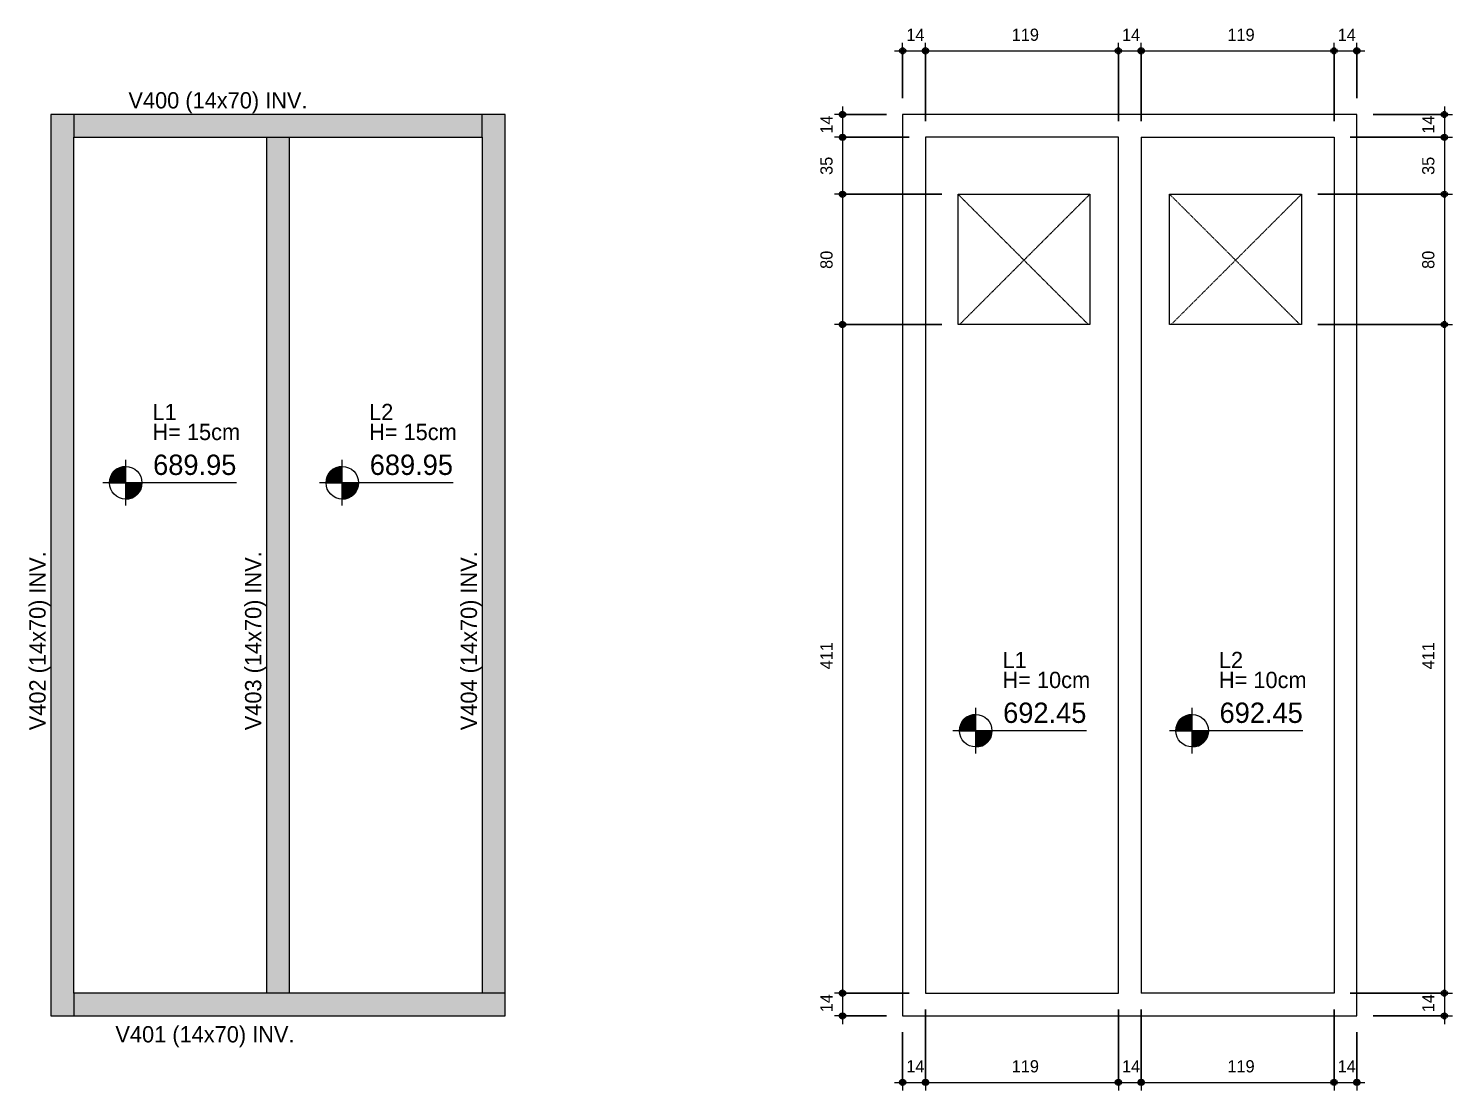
# Model space of a CAD drawing. Header units: centimetres. Extents: x 1490 to 17671, y -2277 to 8860.
# Drawn here: x 10242 to 11117, y -556 to 97 of the extents above; entities that cross this region are included whole.
import ezdxf

# ---------------------------------------------------------------- set-up
doc = ezdxf.new("R2010")
doc.units = ezdxf.units.CM
doc.linetypes.add('Projeção', pattern=[0.396875, 0.238125, -0.15875])
for name, color, linetype, lineweight, true_color in [('A-ANNO-DIMS-1', 1, 'Continuous', 9, 0xff0000), ('A-DETL-GENF-4', 251, 'Continuous', 9, 0x515151), ('A-DETL-GENF-5', 36, 'Continuous', 9, 0x804000)]:
    doc.layers.add(name, color=color, linetype=linetype, lineweight=lineweight, true_color=true_color)
for name, color, linetype, lineweight in [('A-ANNO-DIMS-50', 7, 'Continuous', 9), ('A-DETL-THIN', 7, 'Continuous', 9), ('A-FLOR', 7, 'Continuous', 9), ('A-FLOR-OVHD', 7, 'Projeção', 9), ('G-ANNO-TEXT', 7, 'Continuous', 9)]:
    doc.layers.add(name, color=color, linetype=linetype, lineweight=lineweight)
doc.styles.add('Bahnschrift_2', font='', dxfattribs={"height": 12.5})
doc.styles.add('Bahnschrift_7', font='', dxfattribs={"height": 10})
doc.styles.add('Bahnschrift_8', font='', dxfattribs={"height": 7.5})
doc.styles.get('Bahnschrift_2').set_extended_font_data('Bahnschrift')
doc.styles.get('Bahnschrift_7').set_extended_font_data('Bahnschrift')
doc.styles.get('Bahnschrift_8').set_extended_font_data('Bahnschrift')
doc.dimstyles.new('Linear_-_2_mm_Arial', dxfattribs={"dimscale": 30.48, "dimtxt": 8.33133, "dimasz": 0.393701, "dimexe": 0.164042, "dimexo": 0.328084, "dimgap": 0.131234, "dimtad": 1, "dimdec": 0, "dimzin": 0, "dimdsep": 46, "dimtxsty": 'Bahnschrift_8', "dimblk1": 'DOTSMALL', "dimblk2": 'DOTSMALL', "dimsah": 1, "dimcen": 0.09, "dimdle": 0.164042, "dimazin": 0, "dimtfac": 1, "dimtdec": 4, "dimtix": 1, "dimtmove": 0, "dimatfit": 3, "dimfxl": 1, "dimtvp": 1, "dimtolj": 1, "dimtzin": 0, "dimarcsym": 2})

# ---------------------------------------------------------------- blocks, each defined once
blk = doc.blocks.new('DIMBLOCK285-FORMA COB_ RESER_')
at = {"layer": 'A-ANNO-DIMS-50', "lineweight": 35, "true_color": 0xff0000}
h = blk.add_hatch(color=1, dxfattribs=at)
edge = h.paths.add_edge_path()
edge.add_arc((10779.24, 83.38), 1.5, 0, 360)
h = blk.add_hatch(color=1, dxfattribs=at)
edge = h.paths.add_edge_path()
edge.add_arc((10793.24, 83.38), 1.5, 0, 360)
at = {"layer": 'A-ANNO-DIMS-50', "color": 1, "true_color": 0xff0000}
for p, q in [((10779.24, 54.24), (10779.24, 88.38)), ((10793.24, 40.24), (10793.24, 88.38)), ((10774.24, 83.38), (10793.24, 83.38)), ((10779.24, 83.38), (10779.24, 54.24)), ((10793.24, 83.38), (10793.24, 40.24))]:
    blk.add_line(p, q, dxfattribs=at)
at = {"layer": 'A-ANNO-DIMS-50', "color": 1, "lineweight": 35, "true_color": 0xff0000}
for centre in [(10779.24, 83.38), (10793.24, 83.38)]:
    blk.add_circle(centre, 1.5, dxfattribs=at)
at = {"layer": 'A-ANNO-DIMS-50', "color": 0, "insert": (10781.5, 97.03), "char_height": 7.5, "width": 11.3609, "attachment_point": 1, "line_spacing_factor": 1.009858, "style": 'Bahnschrift_8'}
blk.add_mtext('14', dxfattribs=at)
blk = doc.blocks.new('_DotSmall')
at = {"color": 0, "linetype": 'ByBlock', "const_width": 0.5}
blk.add_lwpolyline([(-0.0625, 0, 1), (0.0625, 0, 1)], format="xyb", close=True, dxfattribs=at)
blk = doc.blocks.new('DIMBLOCK286-FORMA COB_ RESER_')
at = {"layer": 'A-ANNO-DIMS-50', "lineweight": 35, "true_color": 0xff0000}
h = blk.add_hatch(color=1, dxfattribs=at)
edge = h.paths.add_edge_path()
edge.add_arc((10793.24, 83.38), 1.5, 0, 360)
h = blk.add_hatch(color=1, dxfattribs=at)
edge = h.paths.add_edge_path()
edge.add_arc((10911.74, 83.38), 1.5, 0, 360)
at = {"layer": 'A-ANNO-DIMS-50', "color": 1, "true_color": 0xff0000}
for p, q in [((10793.24, 40.24), (10793.24, 88.38)), ((10911.74, 40.24), (10911.74, 88.38)), ((10793.24, 83.38), (10911.74, 83.38)), ((10793.24, 83.38), (10793.24, 40.24)), ((10911.74, 83.38), (10911.74, 40.24))]:
    blk.add_line(p, q, dxfattribs=at)
at = {"layer": 'A-ANNO-DIMS-50', "color": 1, "lineweight": 35, "true_color": 0xff0000}
for centre in [(10793.24, 83.38), (10911.74, 83.38)]:
    blk.add_circle(centre, 1.5, dxfattribs=at)
at = {"layer": 'A-ANNO-DIMS-50', "color": 0, "insert": (10846.24, 97.03), "char_height": 7.5, "width": 14.9964, "attachment_point": 1, "line_spacing_factor": 1.009858, "style": 'Bahnschrift_8'}
blk.add_mtext('119', dxfattribs=at)
blk = doc.blocks.new('DIMBLOCK287-FORMA COB_ RESER_')
at = {"layer": 'A-ANNO-DIMS-50', "lineweight": 35, "true_color": 0xff0000}
h = blk.add_hatch(color=1, dxfattribs=at)
edge = h.paths.add_edge_path()
edge.add_arc((10911.74, 83.38), 1.5, 0, 360)
h = blk.add_hatch(color=1, dxfattribs=at)
edge = h.paths.add_edge_path()
edge.add_arc((10925.74, 83.38), 1.5, 0, 360)
at = {"layer": 'A-ANNO-DIMS-50', "color": 1, "true_color": 0xff0000}
for p, q in [((10911.74, 40.24), (10911.74, 88.38)), ((10925.74, 40.24), (10925.74, 88.38)), ((10911.74, 83.38), (10925.74, 83.38)), ((10911.74, 83.38), (10911.74, 40.24)), ((10925.74, 83.38), (10925.74, 40.24))]:
    blk.add_line(p, q, dxfattribs=at)
at = {"layer": 'A-ANNO-DIMS-50', "color": 1, "lineweight": 35, "true_color": 0xff0000}
for centre in [(10911.74, 83.38), (10925.74, 83.38)]:
    blk.add_circle(centre, 1.5, dxfattribs=at)
at = {"layer": 'A-ANNO-DIMS-50', "color": 0, "insert": (10914, 97.03), "char_height": 7.5, "width": 11.3609, "attachment_point": 1, "line_spacing_factor": 1.009858, "style": 'Bahnschrift_8'}
blk.add_mtext('14', dxfattribs=at)
blk = doc.blocks.new('DIMBLOCK288-FORMA COB_ RESER_')
at = {"layer": 'A-ANNO-DIMS-50', "lineweight": 35, "true_color": 0xff0000}
h = blk.add_hatch(color=1, dxfattribs=at)
edge = h.paths.add_edge_path()
edge.add_arc((10925.74, 83.38), 1.5, 0, 360)
h = blk.add_hatch(color=1, dxfattribs=at)
edge = h.paths.add_edge_path()
edge.add_arc((11044.24, 83.38), 1.5, 0, 360)
at = {"layer": 'A-ANNO-DIMS-50', "color": 1, "true_color": 0xff0000}
for p, q in [((10925.74, 40.24), (10925.74, 88.38)), ((11044.24, 40.24), (11044.24, 88.38)), ((10925.74, 83.38), (11044.24, 83.38)), ((10925.74, 83.38), (10925.74, 40.24)), ((11044.24, 83.38), (11044.24, 40.24))]:
    blk.add_line(p, q, dxfattribs=at)
at = {"layer": 'A-ANNO-DIMS-50', "color": 1, "lineweight": 35, "true_color": 0xff0000}
for centre in [(10925.74, 83.38), (11044.24, 83.38)]:
    blk.add_circle(centre, 1.5, dxfattribs=at)
at = {"layer": 'A-ANNO-DIMS-50', "color": 0, "insert": (10978.74, 97.03), "char_height": 7.5, "width": 14.9964, "attachment_point": 1, "line_spacing_factor": 1.009858, "style": 'Bahnschrift_8'}
blk.add_mtext('119', dxfattribs=at)
blk = doc.blocks.new('DIMBLOCK289-FORMA COB_ RESER_')
at = {"layer": 'A-ANNO-DIMS-50', "lineweight": 35, "true_color": 0xff0000}
h = blk.add_hatch(color=1, dxfattribs=at)
edge = h.paths.add_edge_path()
edge.add_arc((11044.24, 83.38), 1.5, 0, 360)
h = blk.add_hatch(color=1, dxfattribs=at)
edge = h.paths.add_edge_path()
edge.add_arc((11058.24, 83.38), 1.5, 0, 360)
at = {"layer": 'A-ANNO-DIMS-50', "color": 1, "true_color": 0xff0000}
for p, q in [((11044.24, 40.24), (11044.24, 88.38)), ((11058.24, 54.24), (11058.24, 88.38)), ((11044.24, 83.38), (11063.24, 83.38)), ((11044.24, 83.38), (11044.24, 40.24)), ((11058.24, 83.38), (11058.24, 54.24))]:
    blk.add_line(p, q, dxfattribs=at)
at = {"layer": 'A-ANNO-DIMS-50', "color": 1, "lineweight": 35, "true_color": 0xff0000}
for centre in [(11044.24, 83.38), (11058.24, 83.38)]:
    blk.add_circle(centre, 1.5, dxfattribs=at)
at = {"layer": 'A-ANNO-DIMS-50', "color": 0, "insert": (11046.5, 97.03), "char_height": 7.5, "width": 11.3609, "attachment_point": 1, "line_spacing_factor": 1.009858, "style": 'Bahnschrift_8'}
blk.add_mtext('14', dxfattribs=at)
blk = doc.blocks.new('DIMBLOCK290-FORMA COB_ RESER_')
at = {"layer": 'A-ANNO-DIMS-50', "lineweight": 35, "true_color": 0xff0000}
h = blk.add_hatch(color=1, dxfattribs=at)
edge = h.paths.add_edge_path()
edge.add_arc((10742.33, 44.24), 1.5, 0, 360)
h = blk.add_hatch(color=1, dxfattribs=at)
edge = h.paths.add_edge_path()
edge.add_arc((10742.33, 30.24), 1.5, 0, 360)
at = {"layer": 'A-ANNO-DIMS-50', "color": 1, "true_color": 0xff0000}
for p, q in [((10769.24, 44.24), (10737.33, 44.24)), ((10742.33, 49.24), (10742.33, 30.24)), ((10742.33, 44.24), (10769.24, 44.24)), ((10783.24, 30.24), (10737.33, 30.24)), ((10742.33, 30.24), (10783.24, 30.24))]:
    blk.add_line(p, q, dxfattribs=at)
at = {"layer": 'A-ANNO-DIMS-50', "color": 1, "lineweight": 35, "true_color": 0xff0000}
for centre in [(10742.33, 44.24), (10742.33, 30.24)]:
    blk.add_circle(centre, 1.5, dxfattribs=at)
at = {"layer": 'A-ANNO-DIMS-50', "color": 0, "insert": (10728.69, 32.51), "char_height": 7.5, "width": 11.3609, "attachment_point": 1, "rotation": 90, "line_spacing_factor": 1.009858, "style": 'Bahnschrift_8'}
blk.add_mtext('14', dxfattribs=at)
blk = doc.blocks.new('DIMBLOCK291-FORMA COB_ RESER_')
at = {"layer": 'A-ANNO-DIMS-50', "lineweight": 35, "true_color": 0xff0000}
h = blk.add_hatch(color=1, dxfattribs=at)
edge = h.paths.add_edge_path()
edge.add_arc((10742.33, 30.24), 1.5, 0, 360)
h = blk.add_hatch(color=1, dxfattribs=at)
edge = h.paths.add_edge_path()
edge.add_arc((10742.33, -4.76), 1.5, 0, 360)
at = {"layer": 'A-ANNO-DIMS-50', "color": 1, "true_color": 0xff0000}
for p, q in [((10783.24, 30.24), (10737.33, 30.24)), ((10742.33, 30.24), (10742.33, -4.76)), ((10742.33, 30.24), (10783.24, 30.24)), ((10803.24, -4.76), (10737.33, -4.76)), ((10742.33, -4.76), (10803.24, -4.76))]:
    blk.add_line(p, q, dxfattribs=at)
at = {"layer": 'A-ANNO-DIMS-50', "color": 1, "lineweight": 35, "true_color": 0xff0000}
for centre in [(10742.33, 30.24), (10742.33, -4.76)]:
    blk.add_circle(centre, 1.5, dxfattribs=at)
at = {"layer": 'A-ANNO-DIMS-50', "color": 0, "insert": (10728.69, 7.13), "char_height": 7.5, "width": 13.4816, "attachment_point": 1, "rotation": 90, "line_spacing_factor": 1.009858, "style": 'Bahnschrift_8'}
blk.add_mtext('35', dxfattribs=at)
blk = doc.blocks.new('DIMBLOCK292-FORMA COB_ RESER_')
at = {"layer": 'A-ANNO-DIMS-50', "lineweight": 35, "true_color": 0xff0000}
h = blk.add_hatch(color=1, dxfattribs=at)
edge = h.paths.add_edge_path()
edge.add_arc((10742.33, -4.76), 1.5, 0, 360)
h = blk.add_hatch(color=1, dxfattribs=at)
edge = h.paths.add_edge_path()
edge.add_arc((10742.33, -84.76), 1.5, 0, 360)
at = {"layer": 'A-ANNO-DIMS-50', "color": 1, "true_color": 0xff0000}
for p, q in [((10803.24, -4.76), (10737.33, -4.76)), ((10742.33, -4.76), (10742.33, -84.76)), ((10742.33, -4.76), (10803.24, -4.76)), ((10803.24, -84.76), (10737.33, -84.76)), ((10742.33, -84.76), (10803.24, -84.76))]:
    blk.add_line(p, q, dxfattribs=at)
at = {"layer": 'A-ANNO-DIMS-50', "color": 1, "lineweight": 35, "true_color": 0xff0000}
for centre in [(10742.33, -4.76), (10742.33, -84.76)]:
    blk.add_circle(centre, 1.5, dxfattribs=at)
at = {"layer": 'A-ANNO-DIMS-50', "color": 0, "insert": (10728.69, -50.63), "char_height": 7.5, "width": 14.0875, "attachment_point": 1, "rotation": 90, "line_spacing_factor": 1.009858, "style": 'Bahnschrift_8'}
blk.add_mtext('80', dxfattribs=at)
blk = doc.blocks.new('DIMBLOCK293-FORMA COB_ RESER_')
at = {"layer": 'A-ANNO-DIMS-50', "lineweight": 35, "true_color": 0xff0000}
h = blk.add_hatch(color=1, dxfattribs=at)
edge = h.paths.add_edge_path()
edge.add_arc((10742.33, -84.76), 1.5, 0, 360)
h = blk.add_hatch(color=1, dxfattribs=at)
edge = h.paths.add_edge_path()
edge.add_arc((10742.33, -495.76), 1.5, 0, 360)
at = {"layer": 'A-ANNO-DIMS-50', "color": 1, "true_color": 0xff0000}
for p, q in [((10803.24, -84.76), (10737.33, -84.76)), ((10742.33, -84.76), (10742.33, -495.76)), ((10742.33, -84.76), (10803.24, -84.76)), ((10783.24, -495.76), (10737.33, -495.76)), ((10742.33, -495.76), (10783.24, -495.76))]:
    blk.add_line(p, q, dxfattribs=at)
at = {"layer": 'A-ANNO-DIMS-50', "color": 1, "lineweight": 35, "true_color": 0xff0000}
for centre in [(10742.33, -84.76), (10742.33, -495.76)]:
    blk.add_circle(centre, 1.5, dxfattribs=at)
at = {"layer": 'A-ANNO-DIMS-50', "color": 0, "insert": (10728.69, -296.76), "char_height": 7.5, "width": 15.6023, "attachment_point": 1, "rotation": 90, "line_spacing_factor": 1.009858, "style": 'Bahnschrift_8'}
blk.add_mtext('411', dxfattribs=at)
blk = doc.blocks.new('DIMBLOCK294-FORMA COB_ RESER_')
at = {"layer": 'A-ANNO-DIMS-50', "lineweight": 35, "true_color": 0xff0000}
h = blk.add_hatch(color=1, dxfattribs=at)
edge = h.paths.add_edge_path()
edge.add_arc((10742.33, -495.76), 1.5, 0, 360)
h = blk.add_hatch(color=1, dxfattribs=at)
edge = h.paths.add_edge_path()
edge.add_arc((10742.33, -509.76), 1.5, 0, 360)
at = {"layer": 'A-ANNO-DIMS-50', "color": 1, "true_color": 0xff0000}
for p, q in [((10783.24, -495.76), (10737.33, -495.76)), ((10742.33, -495.76), (10742.33, -514.76)), ((10742.33, -495.76), (10783.24, -495.76)), ((10769.24, -509.76), (10737.33, -509.76)), ((10742.33, -509.76), (10769.24, -509.76))]:
    blk.add_line(p, q, dxfattribs=at)
at = {"layer": 'A-ANNO-DIMS-50', "color": 1, "lineweight": 35, "true_color": 0xff0000}
for centre in [(10742.33, -495.76), (10742.33, -509.76)]:
    blk.add_circle(centre, 1.5, dxfattribs=at)
at = {"layer": 'A-ANNO-DIMS-50', "color": 0, "insert": (10728.69, -507.49), "char_height": 7.5, "width": 11.3609, "attachment_point": 1, "rotation": 90, "line_spacing_factor": 1.009858, "style": 'Bahnschrift_8'}
blk.add_mtext('14', dxfattribs=at)
blk = doc.blocks.new('DIMBLOCK295-FORMA COB_ RESER_')
at = {"layer": 'A-ANNO-DIMS-50', "lineweight": 35, "true_color": 0xff0000}
h = blk.add_hatch(color=1, dxfattribs=at)
edge = h.paths.add_edge_path()
edge.add_arc((10779.24, -550.6), 1.5, 0, 360)
h = blk.add_hatch(color=1, dxfattribs=at)
edge = h.paths.add_edge_path()
edge.add_arc((10793.24, -550.6), 1.5, 0, 360)
at = {"layer": 'A-ANNO-DIMS-50', "color": 1, "true_color": 0xff0000}
for p, q in [((10793.24, -505.76), (10793.24, -555.6)), ((10793.24, -550.6), (10793.24, -505.76)), ((10779.24, -519.76), (10779.24, -555.6)), ((10779.24, -550.6), (10779.24, -519.76)), ((10774.24, -550.6), (10793.24, -550.6))]:
    blk.add_line(p, q, dxfattribs=at)
at = {"layer": 'A-ANNO-DIMS-50', "color": 1, "lineweight": 35, "true_color": 0xff0000}
for centre in [(10779.24, -550.6), (10793.24, -550.6)]:
    blk.add_circle(centre, 1.5, dxfattribs=at)
at = {"layer": 'A-ANNO-DIMS-50', "color": 0, "insert": (10781.5, -536.96), "char_height": 7.5, "width": 11.3609, "attachment_point": 1, "line_spacing_factor": 1.009858, "style": 'Bahnschrift_8'}
blk.add_mtext('14', dxfattribs=at)
blk = doc.blocks.new('DIMBLOCK296-FORMA COB_ RESER_')
at = {"layer": 'A-ANNO-DIMS-50', "lineweight": 35, "true_color": 0xff0000}
h = blk.add_hatch(color=1, dxfattribs=at)
edge = h.paths.add_edge_path()
edge.add_arc((10793.24, -550.6), 1.5, 0, 360)
h = blk.add_hatch(color=1, dxfattribs=at)
edge = h.paths.add_edge_path()
edge.add_arc((10911.74, -550.6), 1.5, 0, 360)
at = {"layer": 'A-ANNO-DIMS-50', "color": 1, "true_color": 0xff0000}
for p, q in [((10793.24, -505.76), (10793.24, -555.6)), ((10793.24, -550.6), (10793.24, -505.76)), ((10911.74, -505.76), (10911.74, -555.6)), ((10911.74, -550.6), (10911.74, -505.76)), ((10793.24, -550.6), (10911.74, -550.6))]:
    blk.add_line(p, q, dxfattribs=at)
at = {"layer": 'A-ANNO-DIMS-50', "color": 1, "lineweight": 35, "true_color": 0xff0000}
for centre in [(10793.24, -550.6), (10911.74, -550.6)]:
    blk.add_circle(centre, 1.5, dxfattribs=at)
at = {"layer": 'A-ANNO-DIMS-50', "color": 0, "insert": (10846.24, -536.96), "char_height": 7.5, "width": 14.9964, "attachment_point": 1, "line_spacing_factor": 1.009858, "style": 'Bahnschrift_8'}
blk.add_mtext('119', dxfattribs=at)
blk = doc.blocks.new('DIMBLOCK297-FORMA COB_ RESER_')
at = {"layer": 'A-ANNO-DIMS-50', "lineweight": 35, "true_color": 0xff0000}
h = blk.add_hatch(color=1, dxfattribs=at)
edge = h.paths.add_edge_path()
edge.add_arc((10911.74, -550.6), 1.5, 0, 360)
h = blk.add_hatch(color=1, dxfattribs=at)
edge = h.paths.add_edge_path()
edge.add_arc((10925.74, -550.6), 1.5, 0, 360)
at = {"layer": 'A-ANNO-DIMS-50', "color": 1, "true_color": 0xff0000}
for p, q in [((10911.74, -505.76), (10911.74, -555.6)), ((10911.74, -550.6), (10911.74, -505.76)), ((10925.74, -505.76), (10925.74, -555.6)), ((10925.74, -550.6), (10925.74, -505.76)), ((10911.74, -550.6), (10925.74, -550.6))]:
    blk.add_line(p, q, dxfattribs=at)
at = {"layer": 'A-ANNO-DIMS-50', "color": 1, "lineweight": 35, "true_color": 0xff0000}
for centre in [(10911.74, -550.6), (10925.74, -550.6)]:
    blk.add_circle(centre, 1.5, dxfattribs=at)
at = {"layer": 'A-ANNO-DIMS-50', "color": 0, "insert": (10914, -536.96), "char_height": 7.5, "width": 11.3609, "attachment_point": 1, "line_spacing_factor": 1.009858, "style": 'Bahnschrift_8'}
blk.add_mtext('14', dxfattribs=at)
blk = doc.blocks.new('DIMBLOCK298-FORMA COB_ RESER_')
at = {"layer": 'A-ANNO-DIMS-50', "lineweight": 35, "true_color": 0xff0000}
h = blk.add_hatch(color=1, dxfattribs=at)
edge = h.paths.add_edge_path()
edge.add_arc((10925.74, -550.6), 1.5, 0, 360)
h = blk.add_hatch(color=1, dxfattribs=at)
edge = h.paths.add_edge_path()
edge.add_arc((11044.24, -550.6), 1.5, 0, 360)
at = {"layer": 'A-ANNO-DIMS-50', "color": 1, "true_color": 0xff0000}
for p, q in [((10925.74, -505.76), (10925.74, -555.6)), ((10925.74, -550.6), (10925.74, -505.76)), ((11044.24, -505.76), (11044.24, -555.6)), ((11044.24, -550.6), (11044.24, -505.76)), ((10925.74, -550.6), (11044.24, -550.6))]:
    blk.add_line(p, q, dxfattribs=at)
at = {"layer": 'A-ANNO-DIMS-50', "color": 1, "lineweight": 35, "true_color": 0xff0000}
for centre in [(10925.74, -550.6), (11044.24, -550.6)]:
    blk.add_circle(centre, 1.5, dxfattribs=at)
at = {"layer": 'A-ANNO-DIMS-50', "color": 0, "insert": (10978.74, -536.96), "char_height": 7.5, "width": 14.9964, "attachment_point": 1, "line_spacing_factor": 1.009858, "style": 'Bahnschrift_8'}
blk.add_mtext('119', dxfattribs=at)
blk = doc.blocks.new('DIMBLOCK299-FORMA COB_ RESER_')
at = {"layer": 'A-ANNO-DIMS-50', "lineweight": 35, "true_color": 0xff0000}
h = blk.add_hatch(color=1, dxfattribs=at)
edge = h.paths.add_edge_path()
edge.add_arc((11044.24, -550.6), 1.5, 0, 360)
h = blk.add_hatch(color=1, dxfattribs=at)
edge = h.paths.add_edge_path()
edge.add_arc((11058.24, -550.6), 1.5, 0, 360)
at = {"layer": 'A-ANNO-DIMS-50', "color": 1, "true_color": 0xff0000}
for p, q in [((11044.24, -505.76), (11044.24, -555.6)), ((11044.24, -550.6), (11044.24, -505.76)), ((11058.24, -519.76), (11058.24, -555.6)), ((11058.24, -550.6), (11058.24, -519.76)), ((11044.24, -550.6), (11063.24, -550.6))]:
    blk.add_line(p, q, dxfattribs=at)
at = {"layer": 'A-ANNO-DIMS-50', "color": 1, "lineweight": 35, "true_color": 0xff0000}
for centre in [(11044.24, -550.6), (11058.24, -550.6)]:
    blk.add_circle(centre, 1.5, dxfattribs=at)
at = {"layer": 'A-ANNO-DIMS-50', "color": 0, "insert": (11046.5, -536.96), "char_height": 7.5, "width": 11.3609, "attachment_point": 1, "line_spacing_factor": 1.009858, "style": 'Bahnschrift_8'}
blk.add_mtext('14', dxfattribs=at)
blk = doc.blocks.new('DIMBLOCK300-FORMA COB_ RESER_')
at = {"layer": 'A-ANNO-DIMS-50', "lineweight": 35, "true_color": 0xff0000}
h = blk.add_hatch(color=1, dxfattribs=at)
edge = h.paths.add_edge_path()
edge.add_arc((11112.03, 44.24), 1.5, 0, 360)
h = blk.add_hatch(color=1, dxfattribs=at)
edge = h.paths.add_edge_path()
edge.add_arc((11112.03, 30.24), 1.5, 0, 360)
at = {"layer": 'A-ANNO-DIMS-50', "color": 1, "true_color": 0xff0000}
for p, q in [((11068.24, 44.24), (11117.03, 44.24)), ((11112.03, 44.24), (11068.24, 44.24)), ((11112.03, 49.24), (11112.03, 30.24)), ((11054.24, 30.24), (11117.03, 30.24)), ((11112.03, 30.24), (11054.24, 30.24))]:
    blk.add_line(p, q, dxfattribs=at)
at = {"layer": 'A-ANNO-DIMS-50', "color": 1, "lineweight": 35, "true_color": 0xff0000}
for centre in [(11112.03, 44.24), (11112.03, 30.24)]:
    blk.add_circle(centre, 1.5, dxfattribs=at)
at = {"layer": 'A-ANNO-DIMS-50', "color": 0, "insert": (11098.39, 32.51), "char_height": 7.5, "width": 11.3609, "attachment_point": 1, "rotation": 90, "line_spacing_factor": 1.009858, "style": 'Bahnschrift_8'}
blk.add_mtext('14', dxfattribs=at)
blk = doc.blocks.new('DIMBLOCK301-FORMA COB_ RESER_')
at = {"layer": 'A-ANNO-DIMS-50', "lineweight": 35, "true_color": 0xff0000}
h = blk.add_hatch(color=1, dxfattribs=at)
edge = h.paths.add_edge_path()
edge.add_arc((11112.03, 30.24), 1.5, 0, 360)
h = blk.add_hatch(color=1, dxfattribs=at)
edge = h.paths.add_edge_path()
edge.add_arc((11112.03, -4.76), 1.5, 0, 360)
at = {"layer": 'A-ANNO-DIMS-50', "color": 1, "true_color": 0xff0000}
for p, q in [((11054.24, 30.24), (11117.03, 30.24)), ((11112.03, 30.24), (11054.24, 30.24)), ((11112.03, 30.24), (11112.03, -4.76)), ((11034.24, -4.76), (11117.03, -4.76)), ((11112.03, -4.76), (11034.24, -4.76))]:
    blk.add_line(p, q, dxfattribs=at)
at = {"layer": 'A-ANNO-DIMS-50', "color": 1, "lineweight": 35, "true_color": 0xff0000}
for centre in [(11112.03, 30.24), (11112.03, -4.76)]:
    blk.add_circle(centre, 1.5, dxfattribs=at)
at = {"layer": 'A-ANNO-DIMS-50', "color": 0, "insert": (11098.39, 7.13), "char_height": 7.5, "width": 13.4816, "attachment_point": 1, "rotation": 90, "line_spacing_factor": 1.009858, "style": 'Bahnschrift_8'}
blk.add_mtext('35', dxfattribs=at)
blk = doc.blocks.new('DIMBLOCK302-FORMA COB_ RESER_')
at = {"layer": 'A-ANNO-DIMS-50', "lineweight": 35, "true_color": 0xff0000}
h = blk.add_hatch(color=1, dxfattribs=at)
edge = h.paths.add_edge_path()
edge.add_arc((11112.03, -4.76), 1.5, 0, 360)
h = blk.add_hatch(color=1, dxfattribs=at)
edge = h.paths.add_edge_path()
edge.add_arc((11112.03, -84.76), 1.5, 0, 360)
at = {"layer": 'A-ANNO-DIMS-50', "color": 1, "true_color": 0xff0000}
for p, q in [((11034.24, -4.76), (11117.03, -4.76)), ((11112.03, -4.76), (11034.24, -4.76)), ((11112.03, -4.76), (11112.03, -84.76)), ((11034.24, -84.76), (11117.03, -84.76)), ((11112.03, -84.76), (11034.24, -84.76))]:
    blk.add_line(p, q, dxfattribs=at)
at = {"layer": 'A-ANNO-DIMS-50', "color": 1, "lineweight": 35, "true_color": 0xff0000}
for centre in [(11112.03, -4.76), (11112.03, -84.76)]:
    blk.add_circle(centre, 1.5, dxfattribs=at)
at = {"layer": 'A-ANNO-DIMS-50', "color": 0, "insert": (11098.39, -50.63), "char_height": 7.5, "width": 14.0875, "attachment_point": 1, "rotation": 90, "line_spacing_factor": 1.009858, "style": 'Bahnschrift_8'}
blk.add_mtext('80', dxfattribs=at)
blk = doc.blocks.new('DIMBLOCK303-FORMA COB_ RESER_')
at = {"layer": 'A-ANNO-DIMS-50', "lineweight": 35, "true_color": 0xff0000}
h = blk.add_hatch(color=1, dxfattribs=at)
edge = h.paths.add_edge_path()
edge.add_arc((11112.03, -84.76), 1.5, 0, 360)
h = blk.add_hatch(color=1, dxfattribs=at)
edge = h.paths.add_edge_path()
edge.add_arc((11112.03, -495.76), 1.5, 0, 360)
at = {"layer": 'A-ANNO-DIMS-50', "color": 1, "true_color": 0xff0000}
for p, q in [((11034.24, -84.76), (11117.03, -84.76)), ((11112.03, -84.76), (11034.24, -84.76)), ((11112.03, -84.76), (11112.03, -495.76)), ((11054.24, -495.76), (11117.03, -495.76)), ((11112.03, -495.76), (11054.24, -495.76))]:
    blk.add_line(p, q, dxfattribs=at)
at = {"layer": 'A-ANNO-DIMS-50', "color": 1, "lineweight": 35, "true_color": 0xff0000}
for centre in [(11112.03, -84.76), (11112.03, -495.76)]:
    blk.add_circle(centre, 1.5, dxfattribs=at)
at = {"layer": 'A-ANNO-DIMS-50', "color": 0, "insert": (11098.39, -296.76), "char_height": 7.5, "width": 15.6023, "attachment_point": 1, "rotation": 90, "line_spacing_factor": 1.009858, "style": 'Bahnschrift_8'}
blk.add_mtext('411', dxfattribs=at)
blk = doc.blocks.new('DIMBLOCK304-FORMA COB_ RESER_')
at = {"layer": 'A-ANNO-DIMS-50', "lineweight": 35, "true_color": 0xff0000}
h = blk.add_hatch(color=1, dxfattribs=at)
edge = h.paths.add_edge_path()
edge.add_arc((11112.03, -495.76), 1.5, 0, 360)
h = blk.add_hatch(color=1, dxfattribs=at)
edge = h.paths.add_edge_path()
edge.add_arc((11112.03, -509.76), 1.5, 0, 360)
at = {"layer": 'A-ANNO-DIMS-50', "color": 1, "true_color": 0xff0000}
for p, q in [((11054.24, -495.76), (11117.03, -495.76)), ((11112.03, -495.76), (11054.24, -495.76)), ((11112.03, -495.76), (11112.03, -514.76)), ((11068.24, -509.76), (11117.03, -509.76)), ((11112.03, -509.76), (11068.24, -509.76))]:
    blk.add_line(p, q, dxfattribs=at)
at = {"layer": 'A-ANNO-DIMS-50', "color": 1, "lineweight": 35, "true_color": 0xff0000}
for centre in [(11112.03, -495.76), (11112.03, -509.76)]:
    blk.add_circle(centre, 1.5, dxfattribs=at)
at = {"layer": 'A-ANNO-DIMS-50', "color": 0, "insert": (11098.39, -507.49), "char_height": 7.5, "width": 11.3609, "attachment_point": 1, "rotation": 90, "line_spacing_factor": 1.009858, "style": 'Bahnschrift_8'}
blk.add_mtext('14', dxfattribs=at)

msp = doc.modelspace()

# ---------------------------------------------------------------- hatches: boundary and pattern name
at = {"layer": 'A-DETL-GENF-4'}
for points in [[(10293.27, -182.05), (10301.93, -182.05), (10301.93, -172.05), (10299.34, -172.39), (10296.93, -173.39), (10294.86, -174.98), (10293.27, -177.05), (10292.27, -179.46), (10291.93, -182.05)], [(10425.01, -182.05), (10435.01, -182.05), (10435.01, -172.05), (10432.43, -172.39), (10430.01, -173.39), (10427.94, -174.98), (10426.35, -177.05), (10425.35, -179.46)], [(10301.93, -192.05), (10304.52, -191.71), (10306.93, -190.71), (10309, -189.12), (10310.59, -187.05), (10311.59, -184.64), (10311.93, -182.05), (10301.93, -182.05)], [(10435.01, -192.05), (10437.6, -191.71), (10440.01, -190.71), (10442.08, -189.12), (10443.67, -187.05), (10444.67, -184.64), (10445.01, -182.05), (10435.01, -182.05), (10435.01, -191.71)], [(10815.46, -334.45), (10824.12, -334.45), (10824.12, -324.45), (10821.53, -324.79), (10819.12, -325.79), (10817.05, -327.38), (10815.46, -329.45), (10814.46, -331.86), (10814.12, -334.45), (10814.46, -334.45)], [(10947.41, -334.45), (10957.07, -334.45), (10957.07, -324.45), (10954.48, -324.79), (10952.07, -325.79), (10950, -327.38), (10948.41, -329.45), (10947.41, -331.86), (10947.07, -334.45)], [(10824.12, -344.45), (10826.71, -344.11), (10829.12, -343.11), (10831.19, -341.52), (10832.78, -339.45), (10833.78, -337.04), (10834.12, -334.45), (10824.12, -334.45), (10824.12, -344.11)], [(10957.07, -344.45), (10959.66, -344.11), (10962.07, -343.11), (10964.14, -341.52), (10965.73, -339.45), (10966.73, -337.04), (10967.07, -334.45), (10957.07, -334.45), (10957.07, -344.11)]]:
    msp.add_hatch(color=256, dxfattribs=at).paths.add_polyline_path(points)
at = {"layer": 'A-DETL-GENF-5'}
h = msp.add_hatch(color=256, dxfattribs=at)
h.paths.add_polyline_path([(10255.99, -509.76), (10269.99, -509.76), (10269.99, 44.24), (10255.99, 44.24), (10255.99, -495.76)])
h.paths.add_polyline_path([(10520.99, -495.76), (10534.99, -495.76), (10534.99, 44.24), (10520.99, 44.24), (10520.99, -308.52)])
h.paths.add_polyline_path([(10388.49, -495.76), (10402.49, -495.76), (10402.49, 30.24), (10388.49, 30.24), (10388.49, -331.98)])
h = msp.add_hatch(color=256, dxfattribs=at)
h.paths.add_polyline_path([(10294.86, -509.76), (10534.99, -509.76), (10534.99, -495.76), (10269.99, -495.76), (10269.99, -509.76), (10293.27, -509.76)])
h.paths.add_polyline_path([(10301.93, 30.24), (10520.99, 30.24), (10520.99, 44.24), (10269.99, 44.24), (10269.99, 30.24), (10299.34, 30.24)])

# ---------------------------------------------------------------- linework, layer by layer
at = {"layer": 'A-DETL-THIN'}
for p, q in [((10269.99, 44.24), (10255.99, 44.24)), ((10255.99, 44.24), (10255.99, -509.76)), ((10520.99, 44.24), (10269.99, 44.24)), ((10269.99, 44.24), (10269.99, 30.24)), ((10534.99, 44.24), (10520.99, 44.24)), ((10520.99, 30.24), (10520.99, 44.24)), ((10534.99, -495.76), (10534.99, 44.24)), ((10269.99, -495.76), (10269.99, 30.24)), ((10269.99, 30.24), (10520.99, 30.24)), ((10388.49, 30.24), (10388.49, -495.76)), ((10402.49, -495.76), (10402.49, 30.24)), ((10520.99, 30.24), (10520.99, -495.76)), ((10301.93, -196.05), (10301.93, -168.05)), ((10301.93, -182.05), (10301.93, -172.05)), ((10435.01, -196.05), (10435.01, -168.05)), ((10435.01, -182.05), (10435.01, -172.05)), ((10369.93, -182.05), (10287.93, -182.05)), ((10291.93, -182.05), (10301.93, -182.05)), ((10311.93, -182.05), (10301.93, -182.05)), ((10301.93, -182.05), (10301.93, -192.05)), ((10503.01, -182.05), (10421.01, -182.05)), ((10425.01, -182.05), (10435.01, -182.05)), ((10445.01, -182.05), (10435.01, -182.05)), ((10435.01, -182.05), (10435.01, -192.05)), ((10824.12, -348.45), (10824.12, -320.45)), ((10957.07, -348.45), (10957.07, -320.45)), ((10824.12, -334.45), (10824.12, -324.45)), ((10957.07, -334.45), (10957.07, -324.45)), ((10892.12, -334.45), (10810.12, -334.45)), ((10814.12, -334.45), (10824.12, -334.45)), ((10834.12, -334.45), (10824.12, -334.45)), ((10824.12, -334.45), (10824.12, -344.45)), ((11025.07, -334.45), (10943.07, -334.45)), ((10947.07, -334.45), (10957.07, -334.45)), ((10967.07, -334.45), (10957.07, -334.45)), ((10957.07, -334.45), (10957.07, -344.45)), ((10534.99, -495.76), (10269.99, -495.76)), ((10269.99, -495.76), (10269.99, -509.76)), ((10534.99, -509.76), (10534.99, -495.76)), ((10255.99, -509.76), (10269.99, -509.76)), ((10269.99, -509.76), (10534.99, -509.76))]:
    msp.add_line(p, q, dxfattribs=at)
for centre in [(10301.93, -182.05), (10435.01, -182.05), (10824.12, -334.45), (10957.07, -334.45)]:
    msp.add_circle(centre, 10, dxfattribs=at)
for centre, start, end in [((10301.93, -182.05), 90, 180), ((10435.01, -182.05), 90, 180), ((10301.93, -182.05), 270, 0), ((10435.01, -182.05), 270, 0), ((10824.12, -334.45), 90, 180), ((10957.07, -334.45), 90, 180), ((10824.12, -334.45), 270, 360), ((10957.07, -334.45), 270, 360)]:
    msp.add_arc(centre, 10, start, end, dxfattribs=at)
at = {"layer": 'A-FLOR'}
for p, q in [((11058.24, 44.24), (10779.24, 44.24)), ((10779.24, 44.24), (10779.24, -509.76)), ((11058.24, -509.76), (11058.24, 44.24)), ((10813.24, -84.76), (10813.24, -4.76)), ((10813.24, -4.76), (10894.24, -4.76)), ((10894.24, -4.76), (10894.24, -84.76)), ((10943.24, -84.76), (10943.24, -4.76)), ((10943.24, -4.76), (11024.24, -4.76)), ((11024.24, -4.76), (11024.24, -84.76)), ((10894.24, -84.76), (10813.24, -84.76)), ((11024.24, -84.76), (10943.24, -84.76)), ((10779.24, -509.76), (11058.24, -509.76))]:
    msp.add_line(p, q, dxfattribs=at)
at = {"layer": 'A-FLOR-OVHD'}
for p, q in [((10911.74, 30.24), (10793.24, 30.24)), ((10793.24, 30.24), (10793.24, -495.76)), ((10911.74, -495.76), (10911.74, 30.24)), ((10925.74, 30.24), (10925.74, -495.76)), ((10925.74, 30.24), (11044.24, 30.24)), ((11044.24, 30.24), (11044.24, -495.76)), ((10813.24, -4.76), (10893.24, -84.76)), ((10894.24, -4.76), (10814.24, -84.76)), ((10943.24, -4.76), (11023.24, -84.76)), ((11024.24, -4.76), (10944.24, -84.76)), ((10793.24, -495.76), (10911.74, -495.76)), ((11044.24, -495.76), (10925.74, -495.76))]:
    msp.add_line(p, q, dxfattribs=at)

# ---------------------------------------------------------------- texts
at = {"layer": 'G-ANNO-TEXT', "attachment_point": 1}
for s, insert, char_height, width, style in [('V400 (14x70) INV.', (10303.62, 57.98), 10, 133.8818, 'Bahnschrift_7'), ('L1', (10318.36, -133.58), 10, 15.6329, 'Bahnschrift_7'), ('L2', (10451.45, -133.58), 10, 18.8397, 'Bahnschrift_7'), ('H= 15cm', (10318.36, -145.83), 10, 62.5316, 'Bahnschrift_7'), ('H= 15cm', (10451.45, -145.83), 10, 62.5316, 'Bahnschrift_7'), ('689.95', (10318.79, -164.77), 12.5, 60.9283, 'Bahnschrift_2'), ('689.95', (10451.87, -164.77), 12.5, 60.9283, 'Bahnschrift_2'), ('L1', (10840.55, -285.99), 10, 15.6329, 'Bahnschrift_7'), ('L2', (10973.51, -285.99), 10, 18.8397, 'Bahnschrift_7'), ('H= 10cm', (10840.55, -298.24), 10, 62.9325, 'Bahnschrift_7'), ('H= 10cm', (10973.51, -298.24), 10, 62.9325, 'Bahnschrift_7'), ('692.45', (10840.98, -317.17), 12.5, 60.9283, 'Bahnschrift_2'), ('692.45', (10973.93, -317.17), 12.5, 60.9283, 'Bahnschrift_2'), ('V401 (14x70) INV.', (10295.62, -516.02), 10, 129.8734, 'Bahnschrift_7')]:
    msp.add_mtext(s, dxfattribs=dict(at, insert=insert, char_height=char_height, width=width, style=style))
at = {"layer": 'G-ANNO-TEXT', "char_height": 10, "attachment_point": 1, "rotation": 90, "style": 'Bahnschrift_7'}
for s, insert, width in [('V402 (14x70) INV.', (10242.74, -334.17), 133.0801), ('V403 (14x70) INV.', (10375.24, -334.17), 133.481), ('V404 (14x70) INV.', (10507.74, -334.17), 133.8818)]:
    msp.add_mtext(s, dxfattribs=dict(at, insert=insert, width=width))

# ---------------------------------------------------------------- dimensions: what is measured, and where the dimension line sits
at = {"layer": 'A-ANNO-DIMS-1'}
for base, p1, p2, override, picture, middle in [((10793.24, 83.38), (10779.24, 44.24), (10793.24, 30.24), {"dimpost": '<>', "dimfxl": 19.79899}, 'DIMBLOCK285-FORMA COB_ RESER_', (10786.24, 91.13)), ((10911.73649364, 83.38076363), (10793.2364936, 30.2435659), (10911.73649364, 30.2435659), {"dimpost": '<>', "dimfxl": 118.5}, 'DIMBLOCK286-FORMA COB_ RESER_', (10852.48649362, 91.16945004)), ((10925.74, 83.38), (10911.74, 30.24), (10925.74, 30.24), {"dimpost": '<>', "dimfxl": 14}, 'DIMBLOCK287-FORMA COB_ RESER_', (10918.74, 91.13)), ((11044.23649367, 83.38076363), (10925.73649364, 30.2435659), (11044.23649367, 30.2435659), {"dimpost": '<>', "dimfxl": 118.5}, 'DIMBLOCK288-FORMA COB_ RESER_', (10984.98649365, 91.16945004)), ((11058.24, 83.38), (11044.24, 30.24), (11058.24, 44.24), {"dimpost": '<>', "dimfxl": 19.79899}, 'DIMBLOCK289-FORMA COB_ RESER_', (11051.24, 91.13)), ((10793.24, -550.6), (10779.24, -509.76), (10793.24, -495.76), {"dimpost": '<>', "dimfxl": 19.79899}, 'DIMBLOCK295-FORMA COB_ RESER_', (10786.24, -542.85)), ((10911.73649364, -550.60439228), (10793.2364936, -495.7564341), (10911.73649364, -495.7564341), {"dimpost": '<>', "dimfxl": 118.5}, 'DIMBLOCK296-FORMA COB_ RESER_', (10852.48649362, -542.81570587)), ((10925.74, -550.6), (10911.74, -495.76), (10925.74, -495.76), {"dimpost": '<>', "dimfxl": 14}, 'DIMBLOCK297-FORMA COB_ RESER_', (10918.74, -542.85)), ((11044.23649367, -550.60439228), (10925.73649364, -495.7564341), (11044.23649367, -495.7564341), {"dimpost": '<>', "dimfxl": 118.5}, 'DIMBLOCK298-FORMA COB_ RESER_', (10984.98649365, -542.81570587)), ((11058.24, -550.6), (11044.24, -495.76), (11058.24, -509.76), {"dimpost": '<>', "dimfxl": 19.79899}, 'DIMBLOCK299-FORMA COB_ RESER_', (11051.24, -542.85))]:
    dim = msp.add_linear_dim(base=base, p1=p1, p2=p2, dimstyle='Linear_-_2_mm_Arial', override=override, dxfattribs=at)
    dim.commit()
    dim.dimension.update_dxf_attribs({"geometry": picture, "text_midpoint": middle})
for base, p1, p2, override, picture, middle in [((10742.33, 30.24), (10779.24, 44.24), (10793.24, 30.24), {"dimpost": '<>', "dimfxl": 19.79899}, 'DIMBLOCK290-FORMA COB_ RESER_', (10734.58, 37.24)), ((11112.03, 30.24), (11058.24, 44.24), (11044.24, 30.24), {"dimpost": '<>', "dimfxl": 19.79899}, 'DIMBLOCK300-FORMA COB_ RESER_', (11104.28, 37.24)), ((10742.33, -4.76), (10793.24, 30.24), (10813.24, -4.76), {"dimpost": '<>', "dimfxl": 40.311289}, 'DIMBLOCK291-FORMA COB_ RESER_', (10734.51, 12.74)), ((11112.03, -4.76), (11044.24, 30.24), (11024.24, -4.76), {"dimpost": '<>', "dimfxl": 40.311289}, 'DIMBLOCK301-FORMA COB_ RESER_', (11104.21, 12.74)), ((10742.33, -84.76), (10813.24, -4.76), (10813.24, -84.76), {"dimpost": '<>', "dimfxl": 80}, 'DIMBLOCK292-FORMA COB_ RESER_', (10734.5, -44.76)), ((11112.03, -84.76), (11024.24, -4.76), (11024.24, -84.76), {"dimpost": '<>', "dimfxl": 80}, 'DIMBLOCK302-FORMA COB_ RESER_', (11104.2, -44.76)), ((10742.33, -495.76), (10813.24, -84.76), (10793.24, -495.76), {"dimpost": '<>', "dimfxl": 411.48633}, 'DIMBLOCK293-FORMA COB_ RESER_', (10734.58, -290.26)), ((11112.03, -495.76), (11024.24, -84.76), (11044.24, -495.76), {"dimpost": '<>', "dimfxl": 411.48633}, 'DIMBLOCK303-FORMA COB_ RESER_', (11104.28, -290.26)), ((10742.33, -509.76), (10793.24, -495.76), (10779.24, -509.76), {"dimpost": '<>', "dimfxl": 19.79899}, 'DIMBLOCK294-FORMA COB_ RESER_', (10734.58, -502.76)), ((11112.03, -509.76), (11044.24, -495.76), (11058.24, -509.76), {"dimpost": '<>', "dimfxl": 19.79899}, 'DIMBLOCK304-FORMA COB_ RESER_', (11104.28, -502.76))]:
    dim = msp.add_linear_dim(base=base, p1=p1, p2=p2, angle=90, dimstyle='Linear_-_2_mm_Arial', override=override, dxfattribs=at)
    dim.commit()
    dim.dimension.update_dxf_attribs({"geometry": picture, "text_midpoint": middle})

doc.saveas('drawing.dxf')
